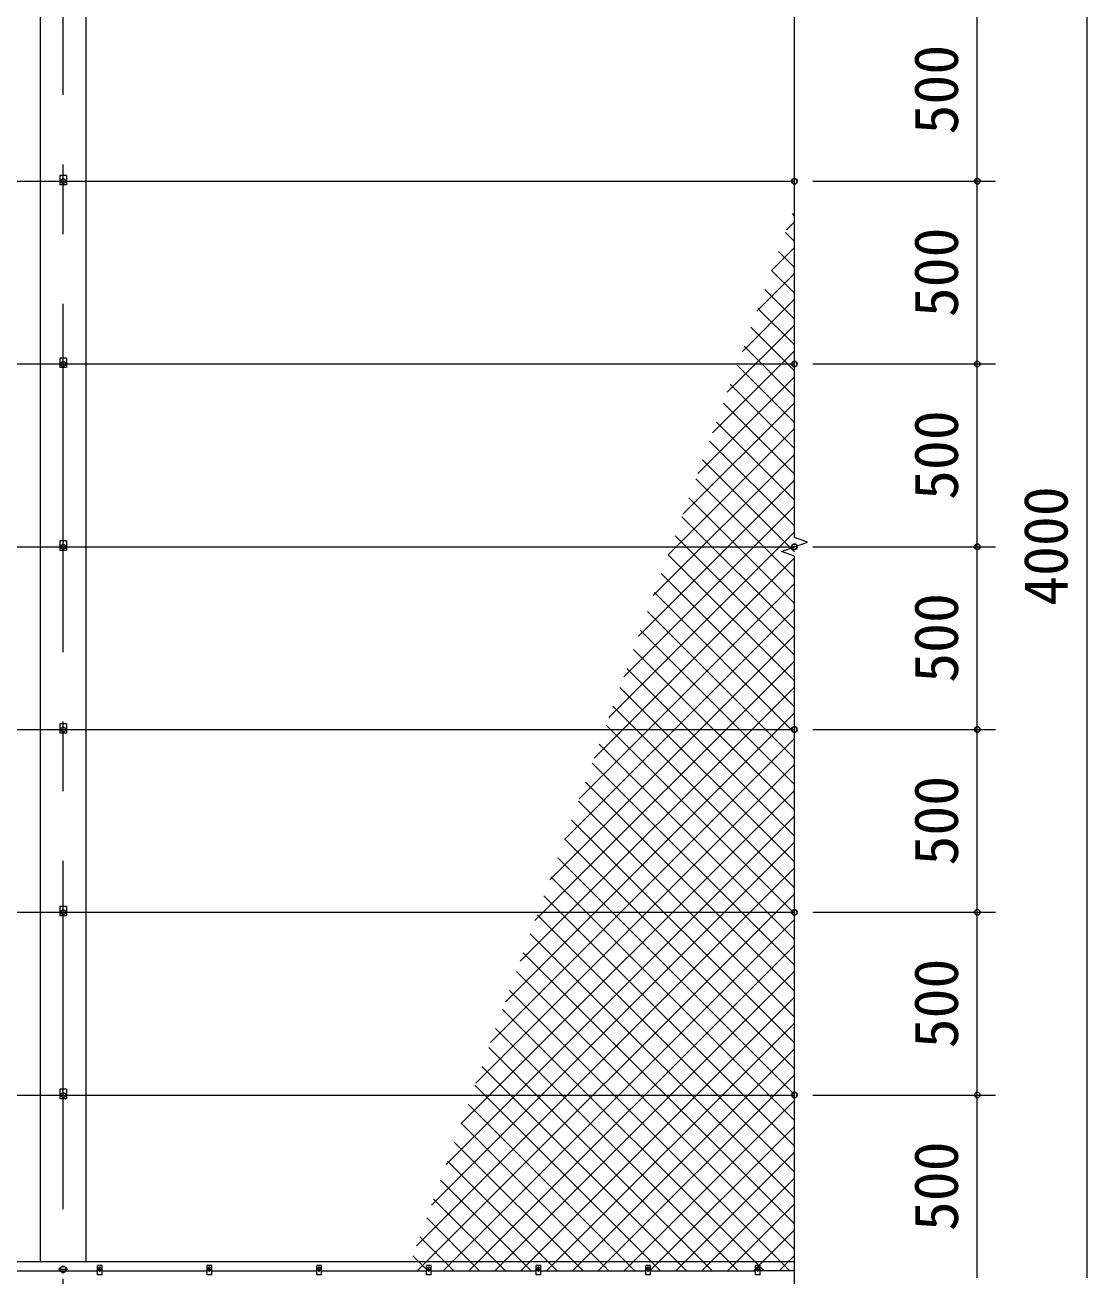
# Model space of a CAD drawing. Units: millimetres at full size. Extents: x -10500 to 10500, y -7425 to 7425.
# Drawn here: x -5251 to -2347, y 646 to 4066 of the extents above; entities that cross this region are included whole.
import ezdxf
from ezdxf.enums import TextEntityAlignment as Align

# ---------------------------------------------------------------- set-up
doc = ezdxf.new("R2010")
doc.units = ezdxf.units.MM
doc.header["$LTSCALE"] = 30
doc.header["$PDMODE"] = 32
doc.header["$PDSIZE"] = 15
doc.linetypes.add('USER1', pattern=[50.8, 31.75, -6.35, 6.35, -6.35])
for name, color, linetype, lineweight in [('0-1_D-STR-DIM', 7, 'Continuous', 13), ('0-2_D-STR1', 1, 'Continuous', 18), ('0-3_D-BMK', 2, 'USER1', 13), ('0-4_D-STR3', 3, 'Continuous', 13), ('0-B_D-STR2', 7, 'Continuous', 13)]:
    doc.layers.add(name, color=color, linetype=linetype, lineweight=lineweight)
doc.layers.add('0-9_Defpoints', color=253, linetype='Continuous')
doc.styles.add('ＭＳ ゴシック', font='')
doc.styles.get('ＭＳ ゴシック').set_extended_font_data('MS Gothic')

msp = doc.modelspace()

# ---------------------------------------------------------------- linework, layer by layer
at = {"layer": '0-1_D-STR-DIM'}
for p, q in [((-3146.86, 2664.4), (-3146.86, 4751.16)), ((-2346.86, 4638.75), (-2346.86, 638.75)), ((-2646.86, 3638.75), (-2646.86, 4138.75)), ((-3096.86, 3638.75), (-2596.86, 3638.75)), ((-3096.86, 3638.75), (-2596.86, 3638.75)), ((-2646.86, 3138.75), (-2646.86, 3638.75)), ((-3096.86, 3138.75), (-2596.86, 3138.75)), ((-3096.86, 3138.75), (-2596.86, 3138.75)), ((-2646.86, 2638.75), (-2646.86, 3138.75)), ((-3182.1, 2625.92), (-3111.62, 2651.58)), ((-3111.62, 2651.58), (-3146.86, 2664.4)), ((-3096.86, 2638.75), (-2596.86, 2638.75)), ((-3096.86, 2638.75), (-2596.86, 2638.75)), ((-2646.86, 2138.75), (-2646.86, 2638.75)), ((-3146.86, 2613.1), (-3182.1, 2625.92)), ((-3146.86, -335.6), (-3146.86, 2613.1)), ((-3096.86, 2138.75), (-2596.86, 2138.75)), ((-3096.86, 2138.75), (-2596.86, 2138.75)), ((-2646.86, 1638.75), (-2646.86, 2138.75)), ((-3096.86, 1638.75), (-2596.86, 1638.75)), ((-3096.86, 1638.75), (-2596.86, 1638.75)), ((-2646.86, 1138.75), (-2646.86, 1638.75)), ((-3096.86, 1138.75), (-2596.86, 1138.75)), ((-3096.86, 1138.75), (-2596.86, 1138.75)), ((-2646.86, 638.75), (-2646.86, 1138.75))]:
    msp.add_line(p, q, dxfattribs=at)
at = {"layer": '0-2_D-STR1'}
for p, q in [((-5209.36, 4593.75), (-5209.36, 683.75)), ((-5084.36, 683.75), (-5084.36, 4593.75)), ((-8209.36, 683.75), (-3146.86, 683.75))]:
    msp.add_line(p, q, dxfattribs=at)
at = {"layer": '0-3_D-BMK'}
for p, q in [((-5146.86, -2221.25), (-5146.86, 4698.75)), ((-5156.86, 3638.75), (-5136.86, 3638.75)), ((-5156.86, 3138.75), (-5136.86, 3138.75)), ((-5156.86, 2638.75), (-5136.86, 2638.75)), ((-5156.86, 2138.75), (-5136.86, 2138.75)), ((-5156.86, 1638.75), (-5136.86, 1638.75)), ((-5156.86, 1138.75), (-5136.86, 1138.75)), ((-5134.11, 661.75), (-5159.61, 661.75)), ((-5054.3, 662.75), (-5039.42, 662.75)), ((-5046.86, 655.31), (-5046.86, 670.19)), ((-4754.3, 662.75), (-4739.42, 662.75)), ((-4746.86, 655.31), (-4746.86, 670.19)), ((-4454.3, 662.75), (-4439.42, 662.75)), ((-4446.86, 655.31), (-4446.86, 670.19)), ((-4154.3, 662.75), (-4139.42, 662.75)), ((-4146.86, 655.31), (-4146.86, 670.19)), ((-3854.3, 662.75), (-3839.42, 662.75)), ((-3846.86, 655.31), (-3846.86, 670.19)), ((-3554.3, 662.75), (-3539.42, 662.75)), ((-3546.86, 655.31), (-3546.86, 670.19)), ((-3254.3, 662.75), (-3239.42, 662.75)), ((-3246.86, 655.31), (-3246.86, 670.19))]:
    msp.add_line(p, q, dxfattribs=at)
at = {"layer": '0-4_D-STR3'}
for p, q in [((-6096.86, 3638.75), (-5156.36, 3638.75)), ((-5137.36, 3654.75), (-5156.36, 3654.75)), ((-5156.36, 3654.75), (-5156.36, 3628.75)), ((-5137.36, 3628.75), (-5156.36, 3628.75)), ((-5153.36, 3642.5), (-5146.86, 3646.26)), ((-5153.36, 3635), (-5153.36, 3642.5)), ((-5146.86, 3631.24), (-5153.36, 3635)), ((-5146.86, 3646.26), (-5140.36, 3642.5)), ((-5140.36, 3635), (-5146.86, 3631.24)), ((-5140.36, 3642.5), (-5140.36, 3635)), ((-5137.36, 3654.75), (-5137.36, 3628.75)), ((-5137.36, 3638.75), (-3146.86, 3638.75)), ((-5137.36, 3154.75), (-5156.36, 3154.75)), ((-5156.36, 3154.75), (-5156.36, 3128.75)), ((-5153.36, 3142.5), (-5146.86, 3146.26)), ((-5146.86, 3146.26), (-5140.36, 3142.5)), ((-5137.36, 3154.75), (-5137.36, 3128.75)), ((-6096.86, 3138.75), (-5156.36, 3138.75)), ((-5137.36, 3128.75), (-5156.36, 3128.75)), ((-5153.36, 3135), (-5153.36, 3142.5)), ((-5146.86, 3131.24), (-5153.36, 3135)), ((-5140.36, 3135), (-5146.86, 3131.24)), ((-5140.36, 3142.5), (-5140.36, 3135)), ((-5137.36, 3138.75), (-3146.86, 3138.75)), ((-8129.66, 2638.75), (-5156.36, 2638.75)), ((-5153.36, 2642.5), (-5146.86, 2646.26)), ((-5153.36, 2635), (-5153.36, 2642.5)), ((-5146.86, 2631.24), (-5153.36, 2635)), ((-5146.86, 2646.26), (-5140.36, 2642.5)), ((-5140.36, 2635), (-5146.86, 2631.24)), ((-5140.36, 2642.5), (-5140.36, 2635)), ((-5137.36, 2654.75), (-5137.36, 2628.75)), ((-5137.36, 2638.75), (-3146.86, 2638.75)), ((-5137.36, 2628.75), (-5156.36, 2628.75)), ((-5137.36, 2154.75), (-5156.36, 2154.75)), ((-5156.36, 2154.75), (-5156.36, 2128.75)), ((-5137.36, 2154.75), (-5137.36, 2128.75)), ((-8129.66, 2138.75), (-5156.36, 2138.75)), ((-5137.36, 2128.75), (-5156.36, 2128.75)), ((-5153.36, 2142.5), (-5146.86, 2146.26)), ((-5146.86, 2146.26), (-5140.36, 2142.5)), ((-5140.36, 2135), (-5146.86, 2131.24)), ((-5140.36, 2142.5), (-5140.36, 2135)), ((-5137.36, 2138.75), (-3146.86, 2138.75)), ((-5156.36, 1654.75), (-5156.36, 1628.75)), ((-5137.36, 1654.75), (-5156.36, 1654.75)), ((-5153.36, 1642.5), (-5146.86, 1646.26)), ((-5153.36, 1635), (-5153.36, 1642.5)), ((-5146.86, 1646.26), (-5140.36, 1642.5)), ((-5140.36, 1642.5), (-5140.36, 1635)), ((-5137.36, 1654.75), (-5137.36, 1628.75)), ((-8129.66, 1638.75), (-5156.36, 1638.75)), ((-5137.36, 1628.75), (-5156.36, 1628.75)), ((-5146.86, 1631.24), (-5153.36, 1635)), ((-5140.36, 1635), (-5146.86, 1631.24)), ((-5137.36, 1638.75), (-3146.86, 1638.75)), ((-8129.66, 1138.75), (-5156.36, 1138.75)), ((-5137.36, 1154.75), (-5156.36, 1154.75)), ((-5156.36, 1154.75), (-5156.36, 1128.75)), ((-5137.36, 1128.75), (-5156.36, 1128.75)), ((-5153.36, 1142.5), (-5146.86, 1146.26)), ((-5153.36, 1135), (-5153.36, 1142.5)), ((-5146.86, 1131.24), (-5153.36, 1135)), ((-5146.86, 1146.26), (-5140.36, 1142.5)), ((-5140.36, 1135), (-5146.86, 1131.24)), ((-5140.36, 1142.5), (-5140.36, 1135)), ((-5137.36, 1154.75), (-5137.36, 1128.75)), ((-5137.36, 1138.75), (-3146.86, 1138.75)), ((-5340.36, 657.75), (-5053.36, 657.75)), ((-5155.36, 666.66), (-5146.86, 671.57)), ((-5155.36, 656.84), (-5155.36, 666.66)), ((-5146.86, 651.94), (-5155.36, 656.84)), ((-5146.86, 671.57), (-5138.36, 666.66)), ((-5138.36, 656.84), (-5146.86, 651.94)), ((-5138.36, 666.66), (-5138.36, 656.84)), ((-5053.36, 646.75), (-5053.36, 672.75)), ((-5040.36, 672.75), (-5053.36, 672.75)), ((-5040.36, 646.75), (-5040.36, 672.75)), ((-5040.36, 657.75), (-4753.36, 657.75)), ((-4753.36, 646.75), (-4753.36, 672.75)), ((-4740.36, 672.75), (-4753.36, 672.75)), ((-4740.36, 646.75), (-4740.36, 672.75)), ((-4740.36, 657.75), (-4453.36, 657.75)), ((-4453.36, 646.75), (-4453.36, 672.75)), ((-4440.36, 672.75), (-4453.36, 672.75)), ((-4440.36, 646.75), (-4440.36, 672.75)), ((-4440.36, 657.75), (-4153.36, 657.75)), ((-4153.36, 646.75), (-4153.36, 672.75)), ((-4140.36, 672.75), (-4153.36, 672.75)), ((-4140.36, 646.75), (-4140.36, 672.75)), ((-4140.36, 657.75), (-3853.36, 657.75)), ((-3853.36, 646.75), (-3853.36, 672.75)), ((-3840.36, 672.75), (-3853.36, 672.75)), ((-3840.36, 646.75), (-3840.36, 672.75)), ((-3840.36, 657.75), (-3553.36, 657.75)), ((-3553.36, 646.75), (-3553.36, 672.75)), ((-3540.36, 672.75), (-3553.36, 672.75)), ((-3540.36, 646.75), (-3540.36, 672.75)), ((-3540.36, 657.75), (-3253.36, 657.75)), ((-3253.36, 646.75), (-3253.36, 672.75)), ((-3240.36, 672.75), (-3253.36, 672.75)), ((-3240.36, 646.75), (-3240.36, 672.75)), ((-3146.86, 657.75), (-3240.36, 657.75)), ((-5040.36, 646.75), (-5053.36, 646.75)), ((-4740.36, 646.75), (-4753.36, 646.75)), ((-4440.36, 646.75), (-4453.36, 646.75)), ((-4140.36, 646.75), (-4153.36, 646.75)), ((-3840.36, 646.75), (-3853.36, 646.75)), ((-3540.36, 646.75), (-3553.36, 646.75)), ((-3240.36, 646.75), (-3253.36, 646.75))]:
    msp.add_line(p, q, dxfattribs=at)
for points in [[(-5137.36, 2654.75), (-5156.36, 2654.75), (-5156.36, 2628.75)], [(-5146.86, 2131.24), (-5153.36, 2135), (-5153.36, 2142.5)]]:
    msp.add_lwpolyline(points, dxfattribs=at)
for centre, radius in [((-5146.86, 3638.75), 6.25), ((-5146.86, 3138.75), 6.25), ((-5146.86, 2638.75), 6.25), ((-5146.86, 2138.75), 6.25), ((-5146.86, 1638.75), 6.25), ((-5146.86, 1138.75), 6.25), ((-5146.86, 661.75), 8.25), ((-5046.86, 662.75), 5.25), ((-4746.86, 662.75), 5.25), ((-4446.86, 662.75), 5.25), ((-4146.86, 662.75), 5.25), ((-3846.86, 662.75), 5.25), ((-3546.86, 662.75), 5.25), ((-3246.86, 662.75), 5.25)]:
    msp.add_circle(centre, radius, dxfattribs=at)
at = {"layer": '0-9_Defpoints'}
for p in [(-3146.86, 3638.75), (-2646.86, 3638.75), (-3146.86, 3138.75), (-2646.86, 3138.75), (-3146.86, 2638.75), (-2646.86, 2638.75), (-3146.86, 2138.75), (-2646.86, 2138.75), (-3146.86, 1638.75), (-2646.86, 1638.75), (-3146.86, 1138.75), (-2646.86, 1138.75)]:
    msp.add_point(p, dxfattribs=at)
at = {"layer": '0-B_D-STR2'}
for p, q in [((-3168.78, 3505.92), (-3146.86, 3527.84)), ((-3146.86, 3544.27), (-3152.7, 3550.11)), ((-3146.86, 3473.56), (-3171.57, 3498.27)), ((-3209.24, 3394.75), (-3146.86, 3457.13)), ((-3146.86, 3402.85), (-3190.43, 3446.43)), ((-3249.71, 3283.57), (-3146.86, 3386.42)), ((-3146.86, 3332.14), (-3209.3, 3394.58)), ((-3146.86, 3261.43), (-3228.17, 3342.74)), ((-3290.17, 3172.4), (-3146.86, 3315.71)), ((-3146.86, 3190.72), (-3247.04, 3290.9)), ((-3330.64, 3061.22), (-3146.86, 3245)), ((-3146.86, 3120.01), (-3265.91, 3239.06)), ((-3146.86, 3049.29), (-3284.78, 3187.22)), ((-3371.1, 2950.05), (-3146.86, 3174.29)), ((-3146.86, 2978.58), (-3303.65, 3135.37)), ((-3411.57, 2838.87), (-3146.86, 3103.58)), ((-3146.86, 2907.87), (-3322.52, 3083.53)), ((-3452.03, 2727.69), (-3146.86, 3032.87)), ((-3146.86, 2837.16), (-3341.39, 3031.69)), ((-3146.86, 2766.45), (-3360.25, 2979.85)), ((-3492.5, 2616.52), (-3146.86, 2962.16)), ((-3146.86, 2695.74), (-3379.12, 2928.01)), ((-3532.96, 2505.34), (-3146.86, 2891.45)), ((-3146.86, 2625.03), (-3397.99, 2876.17)), ((-3573.42, 2394.17), (-3146.86, 2820.74)), ((-3146.86, 2554.32), (-3416.86, 2824.32)), ((-3146.86, 2483.61), (-3435.73, 2772.48)), ((-3613.89, 2282.99), (-3146.86, 2750.03)), ((-3146.86, 2412.9), (-3454.6, 2720.64)), ((-3654.35, 2171.82), (-3146.86, 2679.32)), ((-3146.86, 2342.19), (-3473.47, 2668.8)), ((-3694.82, 2060.64), (-3146.86, 2608.6)), ((-3146.86, 2271.48), (-3492.34, 2616.96)), ((-3146.86, 2200.77), (-3511.21, 2565.11)), ((-3735.28, 1949.47), (-3146.86, 2537.89)), ((-3153.23, 2136.43), (-3530.07, 2513.27)), ((-3775.75, 1838.29), (-3146.86, 2467.18)), ((-3146.86, 2059.35), (-3548.94, 2461.43)), ((-3816.21, 1727.12), (-3146.86, 2396.47)), ((-3146.86, 1988.63), (-3567.81, 2409.59)), ((-3856.68, 1615.94), (-3146.86, 2325.76)), ((-3146.86, 1917.92), (-3586.68, 2357.75)), ((-3146.86, 1847.21), (-3605.55, 2305.91)), ((-3897.14, 1504.77), (-3146.86, 2255.05)), ((-3146.86, 1776.5), (-3624.42, 2254.06)), ((-3146.86, 1705.79), (-3643.29, 2202.22)), ((-3937.6, 1393.59), (-3146.86, 2184.34)), ((-3146.86, 1635.08), (-3662.16, 2150.38)), ((-3978.07, 1282.42), (-3147.25, 2113.24)), ((-3146.86, 1564.37), (-3681.03, 2098.54)), ((-4018.53, 1171.24), (-3146.86, 2042.92)), ((-3146.86, 1493.66), (-3699.89, 2046.7)), ((-3146.86, 1422.95), (-3718.76, 1994.86)), ((-4059, 1060.07), (-3146.86, 1972.21)), ((-3146.86, 1352.24), (-3737.63, 1943.01)), ((-4099.46, 948.89), (-3146.86, 1901.5)), ((-3146.86, 1281.53), (-3756.5, 1891.17)), ((-4139.93, 837.72), (-3146.86, 1830.79)), ((-3146.86, 1210.82), (-3775.37, 1839.33)), ((-3146.86, 1140.11), (-3794.24, 1787.49)), ((-4180.39, 726.54), (-3146.86, 1760.08)), ((-3146.86, 1069.4), (-3813.11, 1735.65)), ((-4178.47, 657.75), (-3146.86, 1689.37)), ((-3146.86, 998.69), (-3831.98, 1683.8)), ((-4107.76, 657.75), (-3146.86, 1618.66)), ((-3146.86, 927.97), (-3850.85, 1631.96)), ((-3146.86, 857.26), (-3869.71, 1580.12)), ((-4037.05, 657.75), (-3146.86, 1547.94)), ((-3146.86, 786.55), (-3888.58, 1528.28)), ((-3966.34, 657.75), (-3146.86, 1477.23)), ((-3146.86, 715.84), (-3907.45, 1476.44)), ((-3159.48, 657.75), (-3926.32, 1424.6)), ((-3895.63, 657.75), (-3146.86, 1406.52)), ((-3230.19, 657.75), (-3945.19, 1372.75)), ((-3824.92, 657.75), (-3146.86, 1335.81)), ((-3300.9, 657.75), (-3964.06, 1320.91)), ((-3371.61, 657.75), (-3982.93, 1269.07)), ((-3754.21, 657.75), (-3146.86, 1265.1)), ((-3442.32, 657.75), (-4001.8, 1217.23)), ((-3513.03, 657.75), (-4020.67, 1165.39)), ((-3683.5, 657.75), (-3146.86, 1194.39)), ((-3583.74, 657.75), (-4039.53, 1113.54)), ((-3612.79, 657.75), (-3146.86, 1123.68)), ((-3654.45, 657.75), (-4058.4, 1061.7)), ((-3542.08, 657.75), (-3146.86, 1052.97)), ((-3725.16, 657.75), (-4077.27, 1009.86)), ((-3795.87, 657.75), (-4096.14, 958.02)), ((-3471.37, 657.75), (-3146.86, 982.26)), ((-3866.58, 657.75), (-4115.01, 906.18)), ((-3400.66, 657.75), (-3146.86, 911.55)), ((-3937.29, 657.75), (-4133.88, 854.34)), ((-3329.95, 657.75), (-3146.86, 840.84)), ((-4008, 657.75), (-4152.75, 802.49)), ((-3259.23, 657.75), (-3146.86, 770.13)), ((-4078.71, 657.75), (-4171.62, 750.65)), ((-4149.43, 657.75), (-4190.48, 698.81)), ((-3188.52, 657.75), (-3146.86, 699.42))]:
    msp.add_line(p, q, dxfattribs=at)

# ---------------------------------------------------------------- texts
at = {"layer": '0-1_D-STR-DIM', "style": 'ＭＳ ゴシック'}
for s, p in [('500', (-2663.73, 3766.53)), ('500', (-2663.73, 3266.53)), ('500', (-2663.73, 2766.53)), ('4000', (-2363.73, 2476.85)), ('500', (-2663.73, 2266.53)), ('500', (-2663.73, 1766.53)), ('500', (-2663.73, 1266.53)), ('500', (-2663.73, 766.53))]:
    msp.add_text(s, height=120.3, rotation=90, dxfattribs=at).set_placement(p, align=Align.BOTTOM_LEFT)

doc.saveas('drawing.dxf')
